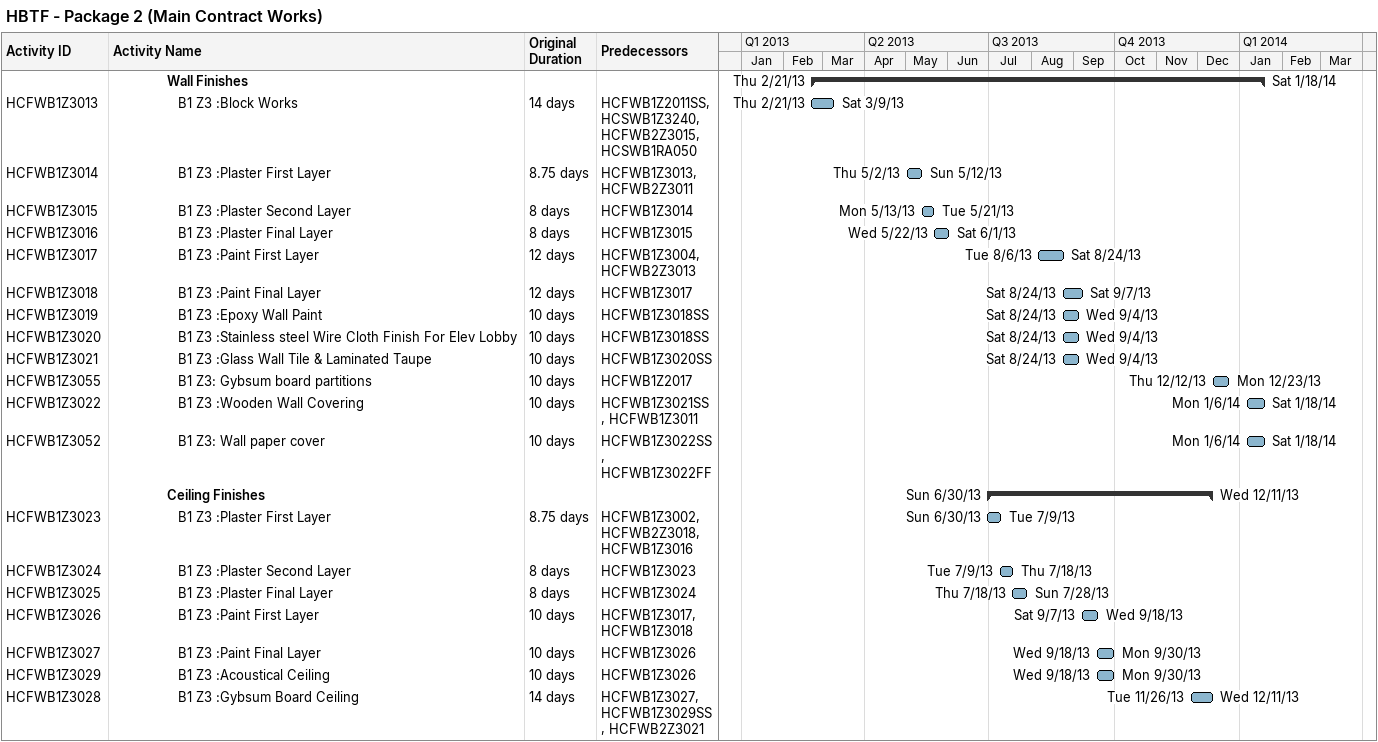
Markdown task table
HBTF - Package 2 (Main Contract Works)

| ID | Level | Task | Original duration | Start | Finish | Predecessors |
|---|---|---|---|---|---|---|
|  | 6 | **Wall Finishes** |  | 2013-02-21 | 2014-01-18 |  |
| HCFWB1Z3013 | 7 | B1 Z3 :Block Works | 14d | 2013-02-21 | 2013-03-09 | HCFWB1Z2011SS, HCSWB1Z3240, HCFWB2Z3015, HCSWB1RA050 |
| HCFWB1Z3014 | 7 | B1 Z3 :Plaster First Layer | 8.75d | 2013-05-02 | 2013-05-12 | HCFWB1Z3013, HCFWB2Z3011 |
| HCFWB1Z3015 | 7 | B1 Z3 :Plaster Second Layer | 8d | 2013-05-13 | 2013-05-21 | HCFWB1Z3014 |
| HCFWB1Z3016 | 7 | B1 Z3 :Plaster Final Layer | 8d | 2013-05-22 | 2013-06-01 | HCFWB1Z3015 |
| HCFWB1Z3017 | 7 | B1 Z3 :Paint First Layer | 12d | 2013-08-06 | 2013-08-24 | HCFWB1Z3004, HCFWB2Z3013 |
| HCFWB1Z3018 | 7 | B1 Z3 :Paint Final Layer | 12d | 2013-08-24 | 2013-09-07 | HCFWB1Z3017 |
| HCFWB1Z3019 | 7 | B1 Z3 :Epoxy Wall Paint | 10d | 2013-08-24 | 2013-09-04 | HCFWB1Z3018SS |
| HCFWB1Z3020 | 7 | B1 Z3 :Stainless steel Wire Cloth Finish For Elev Lobby | 10d | 2013-08-24 | 2013-09-04 | HCFWB1Z3018SS |
| HCFWB1Z3021 | 7 | B1 Z3 :Glass Wall Tile & Laminated Taupe | 10d | 2013-08-24 | 2013-09-04 | HCFWB1Z3020SS |
| HCFWB1Z3055 | 7 | B1 Z3: Gybsum board partitions | 10d | 2013-12-12 | 2013-12-23 | HCFWB1Z2017 |
| HCFWB1Z3022 | 7 | B1 Z3 :Wooden Wall Covering | 10d | 2014-01-06 | 2014-01-18 | HCFWB1Z3021SS, HCFWB1Z3011 |
| HCFWB1Z3052 | 7 | B1 Z3: Wall paper cover | 10d | 2014-01-06 | 2014-01-18 | HCFWB1Z3022SS, HCFWB1Z3022FF |
|  | 6 | **Ceiling Finishes** |  | 2013-06-30 | 2013-12-11 |  |
| HCFWB1Z3023 | 7 | B1 Z3 :Plaster First Layer | 8.75d | 2013-06-30 | 2013-07-09 | HCFWB1Z3002, HCFWB2Z3018, HCFWB1Z3016 |
| HCFWB1Z3024 | 7 | B1 Z3 :Plaster Second Layer | 8d | 2013-07-09 | 2013-07-18 | HCFWB1Z3023 |
| HCFWB1Z3025 | 7 | B1 Z3 :Plaster Final Layer | 8d | 2013-07-18 | 2013-07-28 | HCFWB1Z3024 |
| HCFWB1Z3026 | 7 | B1 Z3 :Paint First Layer | 10d | 2013-09-07 | 2013-09-18 | HCFWB1Z3017, HCFWB1Z3018 |
| HCFWB1Z3027 | 7 | B1 Z3 :Paint Final Layer | 10d | 2013-09-18 | 2013-09-30 | HCFWB1Z3026 |
| HCFWB1Z3029 | 7 | B1 Z3 :Acoustical Ceiling | 10d | 2013-09-18 | 2013-09-30 | HCFWB1Z3026 |
| HCFWB1Z3028 | 7 | B1 Z3 :Gybsum Board Ceiling | 14d | 2013-11-26 | 2013-12-11 | HCFWB1Z3027, HCFWB1Z3029SS, HCFWB2Z3021 |
